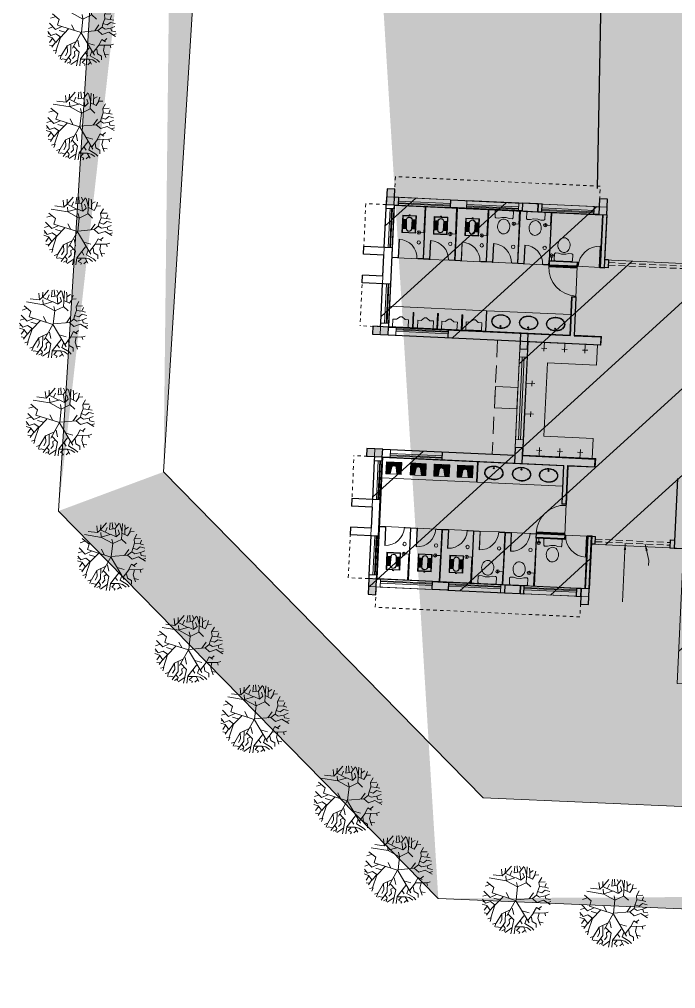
# Model space of a CAD drawing. Extents: x 4380 to 4772, y -521 to -208.
# Drawn here: x 4527.46 to 4546.68, y -376.14 to -347.74 of the extents above; entities that cross this region are included whole.
import ezdxf

# ---------------------------------------------------------------- set-up
doc = ezdxf.new("R2010")
doc.units = 0
doc.header["$LTSCALE"] = 40
doc.header["$MEASUREMENT"] = 0
doc.linetypes.add('DASHED', pattern=[0.75, 0.5, -0.25])
doc.linetypes.add('DASHED2', pattern=[0.375, 0.25, -0.125])
doc.layers.get('0').update_dxf_attribs({"linetype": 'CONTINUOUS'})
for name, color, linetype, lineweight in [('- WALL', 7, 'CONTINUOUS', 30), ('Col-Hatch', 9, 'CONTINUOUS', 13), ('coloum hatch', 254, 'CONTINUOUS', 9), ('Column', 252, 'CONTINUOUS', 30), ('CUBICAL TOILET', 160, 'CONTINUOUS', 15), ('Door', 54, 'CONTINUOUS', 13), ('elevation', 1, 'CONTINUOUS', 13), ('Fixture', 44, 'CONTINUOUS', 9), ('Furniture', 17, 'CONTINUOUS', 9), ('Hatch', 10, 'CONTINUOUS', 13), ('Paved Area', 53, 'CONTINUOUS', 9), ('Plaster', 251, 'CONTINUOUS', 5), ('PROJ.', 30, 'DASHED2', 13), ('Projection', 252, 'DASHED2', 18), ('ROAD', 7, 'CONTINUOUS', 5), ('TR', 92, 'CONTINUOUS', 5), ('Ventilator', 6, 'DASHED', 18), ('wall l', 7, 'CONTINUOUS', 20), ('Window-Wall', 7, 'CONTINUOUS', 18)]:
    doc.layers.add(name, color=color, linetype=linetype, lineweight=lineweight)
doc.layers.add('dimen', color=7, linetype='CONTINUOUS')
doc.styles.add('dim-stylus bt', font='arial.ttf')
doc.dimstyles.new('Tabrej', dxfattribs={"dimtxt": 0.32, "dimasz": 0.2, "dimexe": 1.38778e-17, "dimexo": 0.15, "dimgap": 0.09, "dimtad": 0, "dimdec": 3, "dimzin": 0, "dimdsep": 46, "dimtxsty": 'dim-stylus bt', "dimblk": 'ARCHTICK', "dimcen": 0, "dimdle": 0.05, "dimclrd": 256, "dimclre": 256, "dimclrt": 7, "dimadec": 0, "dimazin": 0, "dimtfac": 1, "dimtdec": 3, "dimtofl": 0, "dimtmove": 0, "dimatfit": 1, "dimfxl": 0, "dimtolj": 1, "dimtzin": 0, "dimlwd": -1, "dimlwe": -1, "dimarcsym": 0})

# ---------------------------------------------------------------- blocks, each defined once
blk = doc.blocks.new('SHRUB4')
at = {"layer": 'TR'}
for p, q in [((-0.0414, 0.0723), (-0.0435, 0.0921)), ((-0.0325, 0.0806), (-0.0146, 0.1012)), ((-0.0325, 0.0806), (-0.0318, 0.0954)), ((-0.0181, 0.0756), (-0.0132, 0.0872)), ((-0.0063, 0.0815), (-0.0042, 0.1012)), ((0.0033, 0.0839), (0.0019, 0.1021)), ((0.0143, 0.0913), (0.0095, 0.1012)), ((0.0102, 0.0839), (0.0219, 0.0996)), ((0.0295, 0.0764), (0.0239, 0.0979)), ((0.0287, 0.0524), (0.0316, 0.0988)), ((0.0398, 0.0822), (0.0384, 0.0954)), ((0.0391, 0.0815), (0.0495, 0.088)), ((0.0536, 0.0756), (0.057, 0.0864)), ((-0.0298, 0.0582), (-0.0793, 0.0665)), ((-0.0414, 0.0723), (-0.0683, 0.0756)), ((-0.0325, 0.0806), (-0.0414, 0.0723)), ((-0.0042, 0.0665), (-0.0325, 0.0806)), ((-0.0304, 0.0599), (-0.0312, 0.0723)), ((-0.0304, 0.0591), (-0.0042, 0.0665)), ((0.0033, 0.0401), (-0.0298, 0.0582)), ((0.0095, 0.0839), (-0.0063, 0.0815)), ((-0.0029, 0.0674), (0.0129, 0.0599)), ((0.0129, 0.0599), (0.0102, 0.0839)), ((0.0143, 0.0607), (0.0233, 0.069)), ((0.0233, 0.069), (0.0191, 0.0806)), ((0.0302, 0.0707), (0.0467, 0.0624)), ((0.0391, 0.0674), (0.0391, 0.0815)), ((0.0467, 0.0624), (0.0543, 0.0748)), ((0.0543, 0.0748), (0.0659, 0.0756)), ((0.0659, 0.0533), (0.0742, 0.0674)), ((-0.078, 0.0467), (-0.0917, 0.0425)), ((-0.0662, 0.0384), (-0.0862, 0.0549)), ((-0.0711, 0.0227), (-0.0662, 0.0384)), ((-0.0009, 0.0019), (0.0033, 0.0401)), ((0.0033, 0.0409), (0.0006, 0.0533)), ((0.0033, 0.0401), (0.0287, 0.0524)), ((0.0287, 0.0533), (0.0426, 0.0401)), ((0.0618, 0.026), (0.0674, 0.0409)), ((0.0674, 0.0417), (0.0659, 0.0533)), ((0.0666, 0.0541), (0.0846, 0.0549)), ((0.0674, 0.0409), (0.0832, 0.0392)), ((0.0742, 0.0227), (0.0838, 0.0302)), ((0.0832, 0.0392), (0.0873, 0.05)), ((0.0832, 0.0392), (0.0936, 0.0367)), ((0.0838, 0.0302), (0.0976, 0.0268)), ((-0.0903, -0.0079), (-0.0993, 0.0037)), ((-0.0849, 0.0169), (-0.098, 0.0128)), ((-0.0772, 0.0095), (-0.0951, 0.0277)), ((-0.0587, 0.0178), (-0.0772, 0.0095)), ((-0.0022, 0.0004), (-0.0711, 0.0226)), ((-0.0491, 0.002), (-0.0662, 0.007)), ((-0.0387, 0.0111), (-0.0628, -0.0137)), ((-0.0215, 0.007), (-0.0298, 0.0235)), ((-0.0022, 0.0004), (-0.0277, -0.0451)), ((-0.0009, 0.0019), (0.0467, 0.0062)), ((0.0377, 0.0053), (0.0501, 0.0227)), ((0.0467, 0.0062), (0.0591, 0.0161)), ((0.0467, 0.0062), (0.0597, -0.0054)), ((0.0591, 0.0161), (0.0618, 0.026)), ((0.0591, 0.0161), (0.068, 0.0103)), ((0.0597, -0.0054), (0.079, 0.0012)), ((0.0618, 0.0268), (0.0742, 0.0227)), ((0.068, 0.0103), (0.0846, 0.0136)), ((0.079, 0.0012), (0.099, -0.0112)), ((0.0846, 0.0136), (0.0969, 0.0186)), ((0.0846, 0.0136), (0.0866, 0.0053)), ((0.0866, 0.0053), (0.0997, 0.0029)), ((-0.0869, -0.0145), (-0.1, -0.0104)), ((-0.0951, -0.0021), (-0.0986, -0.0037)), ((-0.0849, -0.0153), (-0.0945, -0.0285)), ((-0.0759, -0.0029), (-0.0903, -0.0079)), ((-0.0772, -0.0277), (-0.0876, -0.0426)), ((-0.0766, -0.0285), (-0.0869, -0.0145)), ((-0.0635, -0.0128), (-0.0766, -0.0285)), ((-0.0628, -0.012), (-0.0759, -0.0029)), ((-0.0628, -0.0137), (-0.0752, -0.0509)), ((-0.0167, -0.0261), (-0.0429, -0.0384)), ((-0.0119, -0.022), (-0.0077, -0.0409)), ((-0.0015, -0.0005), (0.0369, -0.0654)), ((0.0495, -0.0368), (0.0584, -0.0203)), ((0.0584, -0.0203), (0.0694, -0.0269)), ((0.0659, -0.0236), (0.0735, -0.0169)), ((0.0915, -0.0062), (0.1004, -0.0029)), ((-0.0849, -0.0377), (-0.0945, -0.036)), ((-0.0752, -0.0509), (-0.0841, -0.0534)), ((-0.0738, -0.0509), (-0.0772, -0.0608)), ((-0.0429, -0.0384), (-0.0593, -0.0657)), ((-0.0422, -0.0566), (-0.0483, -0.0674)), ((-0.0429, -0.0384), (-0.0422, -0.0566)), ((-0.0318, -0.0335), (-0.0325, -0.0633)), ((-0.0242, -0.0393), (-0.0077, -0.0566)), ((-0.0146, -0.0509), (-0.0215, -0.055)), ((-0.0215, -0.055), (-0.0202, -0.0674)), ((-0.0077, -0.0566), (-0.016, -0.0971)), ((0.0219, -0.0442), (-0.0036, -0.0765)), ((0.0164, -0.0302), (0.037, -0.036)), ((0.0295, -0.0541), (0.0247, -0.0674)), ((0.0336, -0.0583), (0.0501, -0.0368)), ((0.0439, -0.0483), (0.046, -0.0615)), ((0.0501, -0.0368), (0.0832, -0.036)), ((0.0666, -0.0368), (0.0632, -0.0517)), ((0.0632, -0.0517), (0.0701, -0.0723)), ((0.0832, -0.0368), (0.0928, -0.0335)), ((0.0832, -0.036), (0.0853, -0.0442)), ((-0.0593, -0.0657), (-0.0697, -0.0691)), ((-0.0601, -0.0666), (-0.0635, -0.0773)), ((-0.0559, -0.0765), (-0.0601, -0.0781)), ((-0.0435, -0.0798), (-0.0559, -0.0765)), ((-0.0325, -0.0633), (-0.0497, -0.0872)), ((-0.0352, -0.0848), (-0.0429, -0.0889)), ((-0.0387, -0.0723), (-0.0325, -0.0806)), ((-0.0325, -0.0806), (-0.0352, -0.0906)), ((-0.0119, -0.079), (-0.0325, -0.093)), ((-0.0202, -0.0674), (-0.0277, -0.0756)), ((-0.0036, -0.0765), (-0.0063, -0.0971)), ((-0.0029, -0.0773), (0.0205, -0.0773)), ((0.0088, -0.079), (0.0006, -0.0872)), ((0.0116, -0.0599), (0.0171, -0.0682)), ((0.0205, -0.0773), (0.0287, -0.0922)), ((0.0212, -0.0773), (0.0322, -0.0798)), ((0.0247, -0.0674), (0.0453, -0.0798)), ((0.0322, -0.0798), (0.0426, -0.0872)), ((0.0453, -0.0798), (0.0515, -0.0864)), ((0.046, -0.0615), (0.0577, -0.0682)), ((0.0577, -0.0682), (0.0577, -0.079)), ((0.0653, -0.0624), (0.0784, -0.0649)), ((0.0006, -0.0872), (0.0102, -0.0922)), ((0.0102, -0.0922), (0.0075, -0.0963)), ((0.0247, -0.0872), (0.0171, -0.0938))]:
    blk.add_line(p, q, dxfattribs=at)
blk = doc.blocks.new('ENGLISH SHEET')
at = {"layer": 'Fixture'}
for p, q in [((4663.798, 251.204), (4663.773, 251.179)), ((4663.773, 251.179), (4663.773, 250.696)), ((4663.976, 251.204), (4663.798, 251.204)), ((4664.002, 251.179), (4663.976, 251.204)), ((4663.976, 251.001), (4664.002, 251.09)), ((4663.976, 250.874), (4663.976, 251.001)), ((4663.976, 251.001), (4663.976, 250.874)), ((4664.002, 251.09), (4664.002, 251.179)), ((4664.002, 250.785), (4663.976, 250.874)), ((4664.002, 250.696), (4664.002, 250.785)), ((4663.773, 250.696), (4663.798, 250.67)), ((4663.798, 250.67), (4663.976, 250.67)), ((4663.976, 250.67), (4664.002, 250.696))]:
    blk.add_line(p, q, dxfattribs=at)
blk.add_lwpolyline([(4664.459, 250.937, 0.117036), (4664.443, 251.003, 0.104338), (4664.396, 251.063, 0.09029), (4664.321, 251.105, 0.09898), (4664.243, 251.115, 0.08237), (4664.159, 251.101, 0.09029), (4664.09, 251.063, 0.104338), (4664.043, 251.003, 0.117036), (4664.027, 250.937, 0.117036), (4664.043, 250.871, 0.104338), (4664.09, 250.811, 0.09029), (4664.159, 250.773, 0.08237), (4664.243, 250.759, 0.08237), (4664.327, 250.773, 0.09029), (4664.396, 250.811, 0.104338), (4664.443, 250.871, 0.117036)], format="xyb", close=True, dxfattribs=at)
blk = doc.blocks.new('Urinal 1')
for p, q in [((0, 9), (9, 9)), ((0, 9), (0, -9)), ((9, 9), (9, 5)), ((12, 1), (9, 5)), ((12, -1.5), (12, 1)), ((0, -9), (9, -9)), ((9, -5), (12, -1.5)), ((9, -9), (9, -5))]:
    blk.add_line(p, q)
blk = doc.blocks.new('RSA BASIN 2')
for points in [[(10.7, -8.1, 0.12976), (10, -5.2, 0.106426), (7.6, -2.5, 0.084431), (4.3, -0.7, 0.073534), (0, 0, 0.073534), (-4.3, -0.5, 0.084431), (-7.7, -2.2, 0.106426), (-10.2, -4.8, 0.12976), (-11, -7.7, 0.12976), (-10.3, -10.6, 0.106426), (-7.9, -13.3, 0.084431), (-4.6, -15.1, 0.073534), (-0.3, -15.8, 0.073534), (4, -15.3, 0.084431), (7.4, -13.6, 0.106426), (9.9, -11, 0.12976)], [(10.1, -7.9, 0.119977), (9.4, -5.5, 0.106426), (7.3, -2.9, 0.084431), (4.1, -1.3, 0.073534), (0, -0.6, 0.073534), (-4.1, -1.1, 0.084431), (-7.4, -2.6, 0.106426), (-9.7, -5.1, 0.12976), (-10.4, -7.7, 0.009633), (-10.4, -7.9, 0.119977), (-9.8, -10.3, 0.106426), (-7.6, -12.9, 0.084431), (-4.4, -14.5, 0.073534), (-0.3, -15.2, 0.073534), (3.8, -14.7, 0.084431), (7.1, -13.2, 0.106426), (9.3, -10.7, 0.12976), (10.1, -8.1, 0.009633)]]:
    blk.add_lwpolyline(points, format="xyb", close=True)
for radius in [0.7, 0.479]:
    blk.add_circle((-0.5, -2.5), radius)
blk = doc.blocks.new('RSA CL6')
for p, q in [((5.5, 3.5), (5.5, 7.3)), ((5.9, 3.5), (5.9, 7.3)), ((6.3, 3.5), (6.3, 7.3)), ((6.7, 3.4), (6.7, 7.3)), ((7.1, 3.4), (7.1, 7.3)), ((7.5, 3.4), (7.5, 7.3)), ((7.9, 3.4), (7.9, 7.3)), ((8.3, 3.4), (8.3, 7.3)), ((8.7, 3.4), (8.7, 7.3)), ((9.1, 3.4), (9.1, 7.3)), ((9.4, 3.4), (9.4, 7.3)), ((9.8, 3.4), (9.8, 7.3)), ((10.2, 3.4), (10.2, 7.3)), ((10.6, 3.4), (10.6, 7.3)), ((11, 3.3), (11, 7.3)), ((11.4, 3.3), (11.4, 7.3)), ((11.8, 3.3), (11.8, 7.3)), ((12.2, 3.3), (12.2, 7.3)), ((12.6, 3.3), (12.6, 7.3)), ((13, 3.3), (13, 7.3)), ((13.4, 3.3), (13.4, 7.3)), ((13.8, 3.3), (13.8, 7.3)), ((14.2, 3.3), (14.2, 7.3)), ((14.6, 3.3), (14.6, 7.3)), ((15, 3.2), (15, 7.3)), ((15.4, 3.2), (15.4, 7.3)), ((15.7, 3.2), (15.7, 7.3)), ((16.1, 3.2), (16.1, 7.3)), ((16.1, 7.3), (16.1, 3.2)), ((5.5, -7.3), (5.5, -3.5)), ((5.9, -7.3), (5.9, -3.5)), ((6.3, -7.3), (6.3, -3.4)), ((6.7, -7.3), (6.7, -3.4)), ((7.1, -7.3), (7.1, -3.4)), ((7.5, -7.3), (7.5, -3.4)), ((7.9, -7.3), (7.9, -3.4)), ((8.3, -7.3), (8.3, -3.4)), ((8.7, -7.3), (8.7, -3.4)), ((9.1, -7.3), (9.1, -3.4)), ((9.4, -7.3), (9.4, -3.4)), ((9.8, -7.3), (9.8, -3.3)), ((10.2, -7.3), (10.2, -3.3)), ((10.6, -7.3), (10.6, -3.3)), ((11, -7.3), (11, -3.3)), ((11.4, -7.3), (11.4, -3.3)), ((11.8, -7.3), (11.8, -3.3)), ((12.2, -7.3), (12.2, -3.3)), ((12.6, -7.3), (12.6, -3.3)), ((13, -7.3), (13, -3.3)), ((13.4, -7.3), (13.4, -3.2)), ((13.8, -7.3), (13.8, -3.2)), ((14.2, -7.3), (14.2, -3.2)), ((14.6, -7.3), (14.6, -3.2)), ((15, -7.3), (15, -3.2)), ((15.4, -7.3), (15.4, -3.2)), ((15.7, -7.3), (15.7, -3.2)), ((16.1, -3.2), (16.1, -7.3)), ((16.1, -7.3), (16.1, -3.2))]:
    blk.add_line(p, q)
blk.add_lwpolyline([(0.8, -0.6), (0, -0.6), (0, 0.6), (0.8, 0.6)])
for points in [[(0.8, 7.9), (20.9, 7.9), (20.9, -7.9), (0.8, -7.9)], [(1.4, 7.3), (20.3, 7.3), (20.3, -7.3), (1.4, -7.3)]]:
    blk.add_lwpolyline(points, close=True)
for points in [[(5.5, 3.5), (16.1, 3.2, -0.899983), (16.1, -3.2), (5.5, -3.5, -0.799392)], [(5.5, 3.3), (16.1, 3, -0.897689), (16.1, -3), (5.6, -3.3, -0.793494), (5.5, 3.3)]]:
    blk.add_lwpolyline(points, format="xyb", close=True)
blk = doc.blocks.new('*X5')
at = {"color": 0}
for p, q in [((705, 323), (943, 561)), ((705, 365), (900, 561)), ((705, 408), (858, 561)), ((705, 450), (815, 561)), ((705, 493), (773, 561)), ((705, 535), (730, 561)), ((848, 383), (705, 526)), ((842, 346), (705, 483)), ((835, 310), (705, 441)), ((705, 280), (858, 434)), ((829, 274), (705, 398)), ((705, 238), (847, 381)), ((823, 237), (705, 356)), ((798, 221), (705, 314)), ((854, 419), (712, 561)), ((730, 221), (839, 330)), ((866, 449), (755, 561)), ((888, 469), (797, 561)), ((921, 479), (839, 561)), ((1145, 298), (882, 561)), ((899, 474), (985, 561)), ((1145, 340), (924, 561)), ((944, 477), (1027, 561)), ((1145, 383), (967, 561)), ((971, 462), (1070, 561)), ((990, 438), (1112, 561)), ((998, 404), (1145, 551)), ((1145, 255), (999, 401)), ((1004, 368), (1145, 508)), ((1137, 221), (1007, 350)), ((1145, 425), (1009, 561)), ((1011, 332), (1145, 466)), ((1095, 221), (1016, 299)), ((1017, 295), (1145, 423)), ((1023, 259), (1145, 381)), ((1029, 223), (1145, 339)), ((1145, 467), (1051, 561)), ((1069, 221), (1145, 296)), ((1145, 510), (1094, 561)), ((1145, 552), (1136, 561)), ((755, 221), (705, 271)), ((713, 221), (705, 229)), ((772, 221), (830, 279)), ((815, 221), (822, 228)), ((1052, 221), (1024, 248)), ((1112, 221), (1145, 254))]:
    blk.add_line(p, q, dxfattribs=at)
blk = doc.blocks.new('RSA CL7')
blk.add_lwpolyline([(8.9, 0), (-8.9, 0), (-8.9, -13.8), (-3.9, -13.8), (3.9, -13.8), (8.9, -13.8)], close=True)
blk.add_lwpolyline([(-4.1, -13.6), (-2.8, -5.7, -0.835943), (2.8, -5.8), (4.1, -13.6), (8.7, -13.6), (8.7, -0.2), (-8.7, -0.2), (-8.7, -13.6)], format="xyb", close=True)
blk.add_lwpolyline([(-3.9, -13.8), (-2.6, -5.8, -0.835548), (2.6, -5.8), (3.9, -13.8)], format="xyb")
for centre, start, end in [((-1.4, -4.1), 207.2135, 40.9564), ((0, -3.6), 185.8999, 355.8249), ((1.5, -4.1), 140.9962, 329.3468)]:
    blk.add_arc(centre, 0.493, start, end)
at = {"xscale": 0.03937142857142856, "yscale": 0.03937142857142856, "zscale": 0.03937142857142856}
blk.add_blockref('*X5', (-36.4, -22.3), dxfattribs=at)
blk = doc.blocks.new('CC')
at = {"layer": 'Col-Hatch', "ltscale": 0.05}
blk.add_hatch(color=256, dxfattribs=at).paths.add_polyline_path([(4078.606, 341.328), (4078.606, 341.098), (4079.066, 341.098), (4079.066, 341.328)])
at = {"layer": 'Column'}
blk.add_lwpolyline([(4078.606, 341.328), (4079.066, 341.328), (4079.066, 341.098), (4078.606, 341.098)], close=True, dxfattribs=at)
blk = doc.blocks.new('RH 1200')
for p, q in [((21, 0), (21, 43.3)), ((21.7, 0), (21.7, 43.3)), ((21.7, 0), (21, 0))]:
    blk.add_line(p, q)
at = {"extrusion": (0, 0, -1)}
blk.add_ellipse((21.7, 0), major_axis=(-30.6, 30.6), ratio=1, start_param=5.497787, end_param=7.068583, dxfattribs=at)
blk = doc.blocks.new('HJK')
at = {"layer": 'Door', "ltscale": 20}
blk.add_line((3658.233, -481.12), (3658.908, -481.12), dxfattribs=at)
at = {"layer": 'Door', "ltscale": 20, "xscale": 0.01428749999934098, "yscale": 0.01428749999934098, "zscale": 0.01428749999934098, "rotation": 359.999999999943}
blk.add_blockref('RH 1200', (3658.571, -481.12), dxfattribs=at)
blk = doc.blocks.new('_ArchTick')
at = {"color": 0, "const_width": 0.15}
blk.add_lwpolyline([(-0.5, -0.5), (0.5, 0.5)], dxfattribs=at)

msp = doc.modelspace()

# ---------------------------------------------------------------- hatches: boundary and pattern name
at = {"layer": 'Hatch', "ltscale": 0.05}
h = msp.add_hatch(dxfattribs=at)
h.set_pattern_fill('ANSI31', color=256, scale=15, angle=-2.68261)
h.paths.add_polyline_path([(4605.0562, -363.7007), (4605.5261, -353.6717), (4547.4797, -350.9519), (4547.2942, -354.9128), (4544.5971, -354.7865), (4544.6694, -353.2429), (4538.2165, -352.9406), (4538.0274, -356.9761), (4542.1229, -357.168), (4541.9662, -360.5144), (4537.8706, -360.3225), (4537.6816, -364.358), (4544.1345, -364.6604), (4544.2068, -363.1171), (4546.9038, -363.2435), (4546.7183, -367.2041), (4567.5005, -368.1779), (4567.7387, -363.0934), (4575.7299, -363.4679), (4575.4917, -368.5523), (4600.6541, -369.7313), (4600.9457, -363.5081)])
at = {"layer": 'Paved Area'}
h = msp.add_hatch(dxfattribs=at)
h.set_pattern_fill('HONEY', color=256, scale=4, angle=-88.64135, style=0)
h.set_pattern_definition([(271.358645, (-1007.24465, -2072.89975), (0.450673922, -0.739522153), [0.5, -1]), (31.358645, (-1007.24465, -2072.89975), (0.41510801, 0.76005614), [0.5, -1]), (331.358645, (-1007.24465, -2072.89975), (0.865781932, 0.02053399), [-1, 0.5])])
edge = h.paths.add_edge_path()
edge.add_line((4601.24, -376.1384), (4539.7291, -373.4985))
edge.add_line((4601.2326, -373.1353), (4541.0422, -370.552))
edge.add_line((4601.2326, -373.1353), (4601.24, -376.1384))
edge.add_line((4531.6844, -361.0021), (4541.0422, -370.552))
edge.add_line((4528.607, -362.1479), (4539.7291, -373.4985))
edge.add_line((4535.346, -302.3906), (4531.6844, -361.0021))
edge.add_line((4532.3519, -302.2036), (4528.607, -362.1479))
edge.add_line((4535.346, -302.3906), (4532.356, -302.1378))

# ---------------------------------------------------------------- linework, layer by layer
at = {"layer": '- WALL'}
for p, q in [((4538.2004, -353.2852), (4538.2058, -353.1703)), ((4538.4355, -353.1811), (4538.4301, -353.296)), ((4538.5611, -352.9567), (4538.5504, -353.1865)), ((4540.0875, -353.0282), (4540.0767, -353.258)), ((4538.147, -354.4239), (4538.2004, -353.2842)), ((4538.4302, -353.295), (4538.2004, -353.2842)), ((4538.4302, -353.295), (4538.3768, -354.4347)), ((4544.4397, -353.2322), (4544.4289, -353.4619)), ((4544.5438, -353.4673), (4544.4715, -355.0106)), ((4544.6587, -353.4727), (4544.5864, -355.016)), ((4537.5369, -354.6256), (4537.5477, -354.3959)), ((4538.1363, -354.6537), (4537.5369, -354.6256)), ((4538.3768, -354.4347), (4537.5477, -354.3959)), ((4538.3768, -354.4347), (4538.3267, -355.5035)), ((4538.1077, -355.263), (4538.1363, -354.6537)), ((4542.9755, -354.8254), (4542.9701, -354.9402)), ((4543.8026, -354.8641), (4542.9755, -354.8254)), ((4543.7972, -354.979), (4543.8026, -354.8641)), ((4544.712, -354.7916), (4544.5971, -354.7862)), ((4544.712, -354.7916), (4544.7012, -355.0214)), ((4543.7972, -354.979), (4542.9701, -354.9402)), ((4544.4715, -355.0106), (4544.5864, -355.016)), ((4544.7012, -355.0214), (4544.5864, -355.016)), ((4537.4976, -355.4647), (4537.5084, -355.2349)), ((4538.3267, -355.5035), (4537.4976, -355.4647)), ((4538.1077, -355.263), (4537.5084, -355.2349)), ((4538.0435, -356.6325), (4538.0969, -355.4928)), ((4538.3267, -355.5035), (4538.2733, -356.6433)), ((4543.6398, -355.8822), (4543.5871, -357.0064)), ((4543.7547, -355.8876), (4543.6398, -355.8822)), ((4543.7547, -355.8876), (4543.702, -357.0118)), ((4538.0382, -356.7464), (4538.0435, -356.6325)), ((4538.0435, -356.6325), (4538.2733, -356.6433)), ((4538.2733, -356.6433), (4538.268, -356.7572)), ((4538.268, -356.7572), (4543.5871, -357.0064)), ((4540.0133, -357.0692), (4540.024, -356.8394)), ((4538.2572, -356.9869), (4544.4804, -357.2785)), ((4543.702, -357.0118), (4544.4911, -357.0487)), ((4544.4911, -357.0487), (4544.4804, -357.2785)), ((4537.8599, -360.5522), (4537.8545, -360.6661)), ((4538.0843, -360.6769), (4538.0896, -360.563)), ((4538.0896, -360.563), (4543.4088, -360.8122)), ((4538.1004, -360.3332), (4541.9662, -360.5144)), ((4539.8457, -360.6453), (4539.8565, -360.4155)), ((4542.1959, -360.5251), (4544.3236, -360.6248)), ((4537.8545, -360.6661), (4537.8011, -361.8058)), ((4537.8545, -360.6661), (4538.0843, -360.6769)), ((4538.0309, -361.8166), (4538.0843, -360.6769)), ((4540.8576, -361.3053), (4540.8857, -360.706)), ((4543.3561, -361.9364), (4543.4088, -360.8122)), ((4543.471, -361.9418), (4543.5237, -360.8176)), ((4543.5237, -360.8176), (4544.3128, -360.8546)), ((4544.3236, -360.6248), (4544.3128, -360.8546)), ((4544.3128, -360.8546), (4544.3236, -360.6248)), ((4546.7294, -361.198), (4546.6341, -363.2308)), ((4537.2018, -361.7778), (4537.191, -362.0075)), ((4537.7904, -362.0356), (4537.191, -362.0075)), ((4538.0309, -361.8166), (4537.2018, -361.7778)), ((4537.9808, -362.8854), (4538.0309, -361.8166)), ((4543.471, -361.9418), (4543.3561, -361.9364)), ((4537.7904, -362.0356), (4537.7618, -362.6449)), ((4537.1625, -362.6168), (4537.1517, -362.8466)), ((4537.9808, -362.8854), (4537.1517, -362.8466)), ((4537.7618, -362.6449), (4537.1625, -362.6168)), ((4542.5959, -362.927), (4542.6013, -362.8121)), ((4543.4284, -362.8509), (4542.6013, -362.8121)), ((4543.4284, -362.8509), (4543.423, -362.9657)), ((4537.7511, -362.8747), (4537.6977, -364.0144)), ((4537.9274, -364.0252), (4537.9808, -362.8854)), ((4543.423, -362.9657), (4542.5959, -362.927)), ((4544.1027, -362.8825), (4544.0304, -364.4253)), ((4544.1027, -362.8825), (4544.2175, -362.8878)), ((4544.1452, -364.4306), (4544.2175, -362.8878)), ((4544.3217, -363.1225), (4544.2068, -363.1171)), ((4544.2175, -362.8878), (4544.3324, -362.8932)), ((4544.3217, -363.1225), (4544.3324, -362.8932)), ((4546.5193, -363.2254), (4546.53, -362.9957)), ((4546.53, -362.9957), (4546.6449, -363.0011)), ((4546.5193, -363.2254), (4546.6341, -363.2308)), ((4546.6341, -363.2308), (4546.8639, -363.2416)), ((4537.6977, -364.0134), (4537.6923, -364.1283)), ((4537.9274, -364.0252), (4537.6977, -364.0144)), ((4537.9221, -364.1391), (4537.9275, -364.0242)), ((4539.5525, -364.4457), (4539.5633, -364.216)), ((4541.673, -364.3148), (4540.0318, -364.2379)), ((4540.021, -364.4677), (4541.6622, -364.5446)), ((4542.0176, -364.331), (4541.5681, -364.3099)), ((4542.0176, -364.331), (4541.5681, -364.3099)), ((4542.2366, -364.5715), (4542.2473, -364.3417)), ((4543.9047, -364.6496), (4543.9155, -364.4199))]:
    msp.add_line(p, q, dxfattribs=at)
msp.add_lwpolyline([(4540.0875, -353.0282), (4542.1972, -353.1271), (4542.1864, -353.3568), (4540.0767, -353.258)], dxfattribs=at)
for points in [[(4542.7608, -353.3837), (4542.7715, -353.154), (4542.6567, -353.1486), (4542.6459, -353.3784)], [(4544.2871, -353.4553), (4544.2979, -353.2255), (4544.4397, -353.2322), (4544.4289, -353.4619)], [(4539.5525, -364.4457), (4539.5633, -364.216), (4540.0318, -364.2379), (4540.021, -364.4677)], [(4542.2366, -364.5715), (4542.2473, -364.3417), (4542.1325, -364.3363), (4542.1217, -364.5661)], [(4543.7737, -364.4132), (4543.7629, -364.643), (4543.9047, -364.6496), (4543.9155, -364.4199)]]:
    msp.add_lwpolyline(points, close=True, dxfattribs=at)
at = {"layer": 'CUBICAL TOILET', "ltscale": 0.05}
for p, q in [((4539.3559, -353.2362), (4539.2848, -354.7546)), ((4539.3684, -353.2368), (4539.2973, -354.7551)), ((4540.2774, -353.2794), (4540.2063, -354.7977)), ((4540.2899, -353.28), (4540.2188, -354.7983)), ((4541.1989, -353.3226), (4541.1278, -354.8409)), ((4541.2114, -353.3232), (4541.1403, -354.8415)), ((4542.1204, -353.3657), (4542.0493, -354.8841)), ((4542.1329, -353.3663), (4542.0617, -354.8847)), ((4543.0419, -353.4089), (4542.9761, -354.8134)), ((4543.0544, -353.4095), (4542.9886, -354.814)), ((4538.3752, -354.7244), (4538.53, -354.7317)), ((4538.3758, -354.712), (4538.5306, -354.7192)), ((4538.5306, -354.7192), (4538.53, -354.7317)), ((4539.13, -354.7473), (4539.1294, -354.7598)), ((4539.1294, -354.7598), (4539.4515, -354.7749)), ((4539.13, -354.7473), (4539.2848, -354.7546)), ((4539.2973, -354.7551), (4539.4521, -354.7624)), ((4539.4521, -354.7624), (4539.4515, -354.7749)), ((4540.0515, -354.7905), (4540.0509, -354.803)), ((4540.0509, -354.803), (4540.373, -354.8181)), ((4540.0515, -354.7905), (4540.2063, -354.7977)), ((4540.2188, -354.7983), (4540.3736, -354.8056)), ((4540.3736, -354.8056), (4540.373, -354.8181)), ((4540.9729, -354.8337), (4540.9724, -354.8461)), ((4540.9724, -354.8461), (4541.2945, -354.8612)), ((4540.9729, -354.8337), (4541.1278, -354.8409)), ((4541.1403, -354.8415), (4541.2951, -354.8487)), ((4541.2951, -354.8487), (4541.2945, -354.8612)), ((4541.8944, -354.8768), (4541.8938, -354.8893)), ((4541.8938, -354.8893), (4542.21, -354.9041)), ((4541.8944, -354.8768), (4542.0493, -354.8841)), ((4542.0617, -354.8847), (4542.2106, -354.8916)), ((4542.2106, -354.8916), (4542.21, -354.9041)), ((4542.8099, -354.9197), (4542.8093, -354.9322)), ((4542.8093, -354.9322), (4542.9582, -354.9392)), ((4542.8099, -354.9197), (4542.9588, -354.9267)), ((4541.1405, -356.2791), (4541.1124, -356.8784)), ((4541.153, -356.2797), (4541.1249, -356.879)), ((4541.1405, -356.2791), (4541.153, -356.2797)), ((4540.8576, -361.3053), (4540.8857, -360.706)), ((4540.8701, -361.3059), (4540.8981, -360.7066)), ((4540.8576, -361.3053), (4540.8701, -361.3059)), ((4538.0058, -362.6093), (4538.1606, -362.6166)), ((4538.0063, -362.5968), (4538.1612, -362.6041)), ((4538.1606, -362.6166), (4538.1612, -362.6041)), ((4538.7599, -362.6446), (4538.7605, -362.6321)), ((4538.7599, -362.6446), (4538.9148, -362.6519)), ((4538.7605, -362.6321), (4539.0827, -362.6472)), ((4538.8436, -364.1702), (4538.9148, -362.6519)), ((4538.8561, -364.1708), (4538.9273, -362.6525)), ((4538.9273, -362.6525), (4539.0821, -362.6597)), ((4539.0821, -362.6597), (4539.0827, -362.6472)), ((4539.6814, -362.6878), (4539.682, -362.6753)), ((4539.6814, -362.6878), (4539.8363, -362.6951)), ((4539.682, -362.6753), (4540.0042, -362.6904)), ((4539.7651, -364.2134), (4539.8363, -362.6951)), ((4539.7776, -364.214), (4539.8487, -362.6957)), ((4539.8487, -362.6957), (4540.0036, -362.7029)), ((4540.0036, -362.7029), (4540.0042, -362.6904)), ((4540.6029, -362.731), (4540.6035, -362.7185)), ((4540.6029, -362.731), (4540.7577, -362.7382)), ((4540.6035, -362.7185), (4540.9256, -362.7336)), ((4540.6866, -364.2566), (4540.7577, -362.7382)), ((4540.6991, -364.2572), (4540.7702, -362.7388)), ((4540.7702, -362.7388), (4540.9251, -362.7461)), ((4540.9251, -362.7461), (4540.9256, -362.7336)), ((4541.5244, -362.7742), (4541.525, -362.7617)), ((4541.5244, -362.7742), (4541.6792, -362.7814)), ((4541.525, -362.7617), (4541.8411, -362.7765)), ((4541.6081, -364.2998), (4541.6792, -362.7814)), ((4541.6206, -364.3003), (4541.6917, -362.782)), ((4541.6917, -362.782), (4541.8406, -362.789)), ((4541.8406, -362.789), (4541.8411, -362.7765)), ((4542.4399, -362.8171), (4542.4405, -362.8046)), ((4542.4399, -362.8171), (4542.5887, -362.824)), ((4542.4405, -362.8046), (4542.5893, -362.8115)), ((4542.5296, -364.3429), (4542.5954, -362.939)), ((4542.5421, -364.3435), (4542.6078, -362.9396))]:
    msp.add_line(p, q, dxfattribs=at)
at = {"layer": 'dimen'}
msp.add_line((4544.3879, -352.6994), (4544.6251, -340.765), dxfattribs=at)
at = {"layer": 'Fixture'}
for p, q in [((4541.1405, -356.2791), (4538.2966, -356.1458)), ((4543.6058, -356.3946), (4541.153, -356.2797)), ((4542.9043, -357.3835), (4542.7483, -357.3761)), ((4542.8347, -357.2014), (4542.8224, -357.4629)), ((4543.5036, -357.4115), (4543.3477, -357.4042)), ((4543.434, -357.2295), (4543.4218, -357.4909)), ((4544.103, -357.4396), (4543.947, -357.4323)), ((4544.0333, -357.2575), (4544.0211, -357.519)), ((4544.361, -357.8736), (4544.3891, -357.2742)), ((4542.8233, -359.9539), (4542.924, -357.8062)), ((4542.924, -357.8062), (4544.361, -357.8736)), ((4542.2954, -358.4025), (4542.5568, -358.4147)), ((4542.4701, -358.4888), (4542.4774, -358.3328)), ((4542.2532, -359.3015), (4542.5147, -359.3137)), ((4542.4353, -359.2318), (4542.428, -359.3878)), ((4542.8233, -359.9539), (4544.2604, -360.0212)), ((4544.2323, -360.6205), (4544.2604, -360.0212)), ((4542.6779, -360.5477), (4542.6901, -360.2862)), ((4542.7642, -360.3729), (4542.6082, -360.3656)), ((4543.3636, -360.401), (4543.2076, -360.3937)), ((4543.2772, -360.5758), (4543.2895, -360.3143)), ((4543.9629, -360.4291), (4543.8069, -360.4218)), ((4543.8766, -360.6039), (4543.8888, -360.3424)), ((4543.8766, -360.6039), (4543.8888, -360.3424)), ((4540.8576, -361.3053), (4538.073, -361.1749)), ((4543.3682, -361.423), (4540.8701, -361.3059))]:
    msp.add_line(p, q, dxfattribs=at)
for points in [[(4539.0158, -356.3297), (4538.9947, -356.7792), (4538.9697, -356.778), (4538.9908, -356.3285)], [(4539.705, -356.362), (4539.684, -356.8115), (4539.7089, -356.8127), (4539.73, -356.3632)], [(4540.4192, -356.3954), (4540.3982, -356.845), (4540.4231, -356.8461), (4540.4442, -356.3966)], [(4541.3717, -359.1248), (4541.4011, -358.4959), (4542.0593, -358.5268), (4542.0298, -359.1556)]]:
    msp.add_lwpolyline(points, close=True, dxfattribs=at)
at = {"layer": 'Furniture', "ltscale": 0.05}
for p, q in [((4539.3439, -353.2357), (4539.3084, -353.9948)), ((4540.2654, -353.2788), (4540.2299, -354.038)), ((4541.1869, -353.322), (4541.1514, -354.0812)), ((4541.213, -353.3232), (4541.1948, -353.697)), ((4542.1084, -353.3652), (4542.0909, -353.7398)), ((4542.1344, -353.3672), (4542.1162, -353.7418)), ((4543.0299, -353.4084), (4543.0124, -353.783)), ((4541.9252, -353.732), (4542.0909, -353.7398)), ((4541.9426, -353.6986), (4541.9394, -353.7669)), ((4542.8467, -353.7752), (4543.0124, -353.783)), ((4542.8641, -353.7418), (4542.8609, -353.8101)), ((4539.1427, -353.9871), (4539.3084, -353.9948)), ((4539.1601, -353.9537), (4539.1569, -354.0219)), ((4540.0642, -354.0302), (4540.2299, -354.038)), ((4540.0816, -353.9969), (4540.0784, -354.0651)), ((4541.0031, -354.04), (4540.9999, -354.1083)), ((4540.9857, -354.0734), (4541.1514, -354.0812)), ((4543.0132, -354.6645), (4543.0815, -354.6677)), ((4543.0481, -354.6502), (4543.0403, -354.8159)), ((4542.6353, -363.079), (4542.7036, -363.0822)), ((4542.6687, -363.0964), (4542.6765, -362.9308)), ((4538.7015, -363.4027), (4538.8672, -363.4105)), ((4538.719, -363.3694), (4538.7158, -363.4376)), ((4538.8316, -364.1697), (4538.8672, -363.4105)), ((4538.8436, -364.1702), (4538.8786, -363.423)), ((4539.6405, -363.4125), (4539.6373, -363.4808)), ((4539.623, -363.4459), (4539.7887, -363.4537)), ((4539.7531, -364.2128), (4539.7887, -363.4537)), ((4540.5445, -363.4891), (4540.7102, -363.4968)), ((4540.5619, -363.4557), (4540.5588, -363.5239)), ((4540.6746, -364.256), (4540.7102, -363.4968)), ((4541.448, -363.9168), (4541.6137, -363.9246)), ((4541.4654, -363.8835), (4541.4622, -363.9517)), ((4541.5961, -364.2992), (4541.6137, -363.9246)), ((4542.3695, -363.96), (4542.5351, -363.9678)), ((4542.3869, -363.9266), (4542.3837, -363.9949)), ((4542.5176, -364.3424), (4542.5351, -363.9678))]:
    msp.add_line(p, q, dxfattribs=at)
for centre in [(4541.941, -353.7328), (4542.8625, -353.7759), (4539.1585, -353.9878), (4540.08, -354.031), (4541.0015, -354.0742), (4539.157, -354.278), (4540.0784, -354.3212), (4540.9999, -354.3644), (4541.9214, -354.4076), (4542.8435, -354.4388), (4543.0474, -354.6661), (4538.7429, -363.1144), (4539.6644, -363.1575), (4540.5859, -363.2007), (4542.6695, -363.0806), (4538.7174, -363.4035), (4539.6389, -363.4467), (4541.5074, -363.2439), (4542.4289, -363.2871), (4540.5604, -363.4898), (4541.4638, -363.9176), (4542.3853, -363.9608)]:
    msp.add_circle(centre, 0.05, dxfattribs=at)
at = {"layer": 'Hatch', "ltscale": 0.05}
msp.add_lwpolyline([(4605.0562, -363.7007), (4605.5261, -353.6717), (4547.4797, -350.9519), (4547.2942, -354.9128), (4544.5971, -354.7865), (4544.6694, -353.2429), (4538.2165, -352.9406), (4538.0274, -356.9761), (4542.1229, -357.168), (4541.9662, -360.5144), (4537.8706, -360.3225), (4537.6816, -364.358), (4544.1345, -364.6604), (4544.2068, -363.1171), (4546.9038, -363.2435), (4546.7183, -367.2041), (4567.5005, -368.1779), (4567.7387, -363.0934), (4575.7299, -363.4679), (4575.4917, -368.5523), (4600.6541, -369.7313), (4600.9457, -363.5081), (4605.0562, -363.7007)], dxfattribs=at)
at = {"layer": 'Plaster', "ltscale": 0.05}
for p, q in [((4538.2805, -356.7457), (4538.4469, -353.1936)), ((4538.4469, -353.1936), (4544.5313, -353.4787)), ((4544.4589, -355.022), (4544.5313, -353.4787)), ((4544.6707, -353.4732), (4544.6091, -354.7868)), ((4542.9641, -354.8128), (4542.9576, -354.9517)), ((4543.8152, -354.8527), (4542.9641, -354.8128)), ((4543.8087, -354.9915), (4543.8152, -354.8527)), ((4543.8087, -354.9915), (4542.9576, -354.9517)), ((4544.4589, -355.022), (4544.5978, -355.0285)), ((4544.5984, -355.0165), (4544.5978, -355.0285)), ((4543.6284, -355.8697), (4543.5757, -356.9938)), ((4543.7672, -355.8762), (4543.6284, -355.8697)), ((4543.7672, -355.8762), (4543.7145, -357.0003)), ((4538.2805, -356.7457), (4543.5757, -356.9938)), ((4543.7145, -357.0003), (4544.5037, -357.0373)), ((4544.5037, -357.0373), (4544.4918, -357.291)), ((4542.3641, -357.1913), (4542.2084, -360.5137)), ((4542.3641, -357.1913), (4544.4918, -357.291)), ((4537.9346, -364.1276), (4538.1016, -360.5635)), ((4538.0891, -360.575), (4543.3962, -360.8236)), ((4542.2084, -360.5137), (4544.3361, -360.6134)), ((4543.3436, -361.9478), (4543.3962, -360.8236)), ((4543.4824, -361.9543), (4543.5351, -360.8301)), ((4543.5351, -360.8301), (4544.3242, -360.8671)), ((4544.3242, -360.8671), (4544.3361, -360.6134)), ((4543.4824, -361.9543), (4543.3436, -361.9478)), ((4542.5834, -362.9384), (4542.5899, -362.7996)), ((4543.4409, -362.8394), (4542.5899, -362.7996)), ((4543.4409, -362.8394), (4543.4344, -362.9783)), ((4543.4344, -362.9783), (4542.5834, -362.9384)), ((4544.0912, -362.8699), (4544.0189, -364.4127)), ((4544.0912, -362.8699), (4544.2301, -362.8764)), ((4544.1572, -364.4312), (4544.2301, -362.8764)), ((4537.9346, -364.1276), (4544.0189, -364.4127))]:
    msp.add_line(p, q, dxfattribs=at)
at = {"layer": 'PROJ.', "ltscale": 0.01}
for p, q in [((4538.4744, -352.352), (4538.4463, -352.9513)), ((4544.4678, -352.6328), (4538.4744, -352.352)), ((4544.4397, -353.2322), (4544.4678, -352.6328)), ((4537.6064, -353.1422), (4537.5408, -354.5432)), ((4538.2058, -353.1703), (4537.6064, -353.1422)), ((4537.505, -355.3074), (4537.4389, -356.7183)), ((4538.0382, -356.7464), (4537.4389, -356.7183)), ((4537.1944, -361.9351), (4537.2605, -360.5241)), ((4537.8599, -360.5522), (4537.2605, -360.5241)), ((4537.093, -364.1002), (4537.1586, -362.6992)), ((4537.6923, -364.1283), (4537.093, -364.1002)), ((4537.8832, -364.9681), (4537.9113, -364.3688)), ((4543.9047, -364.6496), (4543.8767, -365.249)), ((4543.8767, -365.249), (4537.8832, -364.9681))]:
    msp.add_line(p, q, dxfattribs=at)
at = {"layer": 'Projection', "ltscale": 0.05}
msp.add_line((4541.4648, -357.1372), (4541.308, -360.4835), dxfattribs=at)
at = {"layer": 'ROAD'}
for p, q in [((4532.3519, -302.2036), (4528.607, -362.1479)), ((4535.346, -302.3906), (4531.6844, -361.0021)), ((4531.6844, -361.0021), (4541.0422, -370.552)), ((4528.607, -362.1479), (4539.7291, -373.4985)), ((4601.2363, -373.1355), (4541.0422, -370.552)), ((4601.24, -376.1384), (4539.7291, -373.4985))]:
    msp.add_line(p, q, dxfattribs=at)
at = {"layer": 'Ventilator', "ltscale": 0.3}
for p, q in [((4540.0788, -353.213), (4538.5525, -353.1415)), ((4540.08, -353.1881), (4538.5537, -353.1165)), ((4542.0838, -353.2819), (4540.5575, -353.2104)), ((4538.3068, -354.4314), (4538.3602, -353.2917)), ((4538.3318, -354.4326), (4538.3852, -353.2928)), ((4542.0826, -353.3069), (4540.5563, -353.2354)), ((4544.2892, -353.4103), (4542.7629, -353.3388)), ((4544.2904, -353.3853), (4542.764, -353.3138)), ((4538.2034, -356.64), (4538.2568, -355.5003)), ((4538.2283, -356.6412), (4538.2817, -355.5014)), ((4540.0207, -356.9094), (4538.4944, -356.8378)), ((4540.0219, -356.8844), (4538.4956, -356.8129)), ((4542.0726, -360.0588), (4542.1864, -357.6315)), ((4542.1325, -360.0617), (4542.2462, -357.6343)), ((4539.8478, -360.6003), (4538.3215, -360.5288)), ((4539.849, -360.5753), (4538.3227, -360.5038)), ((4538.0144, -360.6736), (4537.961, -361.8133)), ((4538.0393, -360.6748), (4537.9859, -361.8145)), ((4537.9109, -362.8822), (4537.8575, -364.0219)), ((4537.9359, -362.8833), (4537.8825, -364.0231)), ((4539.56, -364.2859), (4538.0337, -364.2144)), ((4539.5612, -364.2609), (4538.0348, -364.1894)), ((4541.556, -364.3544), (4540.0297, -364.2829)), ((4541.5548, -364.3793), (4540.0285, -364.3078)), ((4543.7704, -364.4832), (4542.2441, -364.4116)), ((4543.7715, -364.4582), (4542.2452, -364.3867))]:
    msp.add_line(p, q, dxfattribs=at)
at = {"layer": 'Ventilator', "ltscale": 0.01}
for p, q in [((4544.7084, -354.869), (4546.906, -354.972)), ((4544.7049, -354.9439), (4546.9025, -355.0469)), ((4544.3253, -363.0451), (4546.5229, -363.148)), ((4544.3288, -362.9701), (4546.5264, -363.0731))]:
    msp.add_line(p, q, dxfattribs=at)
at = {"layer": 'wall l', "ltscale": 0.05}
for points in [[(4538.5504, -353.1865), (4538.5611, -352.9567), (4538.4463, -352.9513), (4538.4355, -353.1811)], [(4538.4977, -356.7679), (4538.4869, -356.9977), (4538.2572, -356.9869), (4538.268, -356.7572)], [(4538.3301, -360.344), (4538.3194, -360.5737), (4538.0896, -360.563), (4538.1004, -360.3332)], [(4538.0369, -364.1444), (4538.0262, -364.3742), (4537.9113, -364.3688), (4537.9221, -364.1391)]]:
    msp.add_lwpolyline(points, close=True, dxfattribs=at)
at = {"layer": 'Window-Wall'}
for p, q in [((4538.5611, -352.9567), (4538.5504, -353.1865)), ((4538.5504, -353.1865), (4540.0767, -353.258)), ((4540.0821, -353.1431), (4538.5558, -353.0716)), ((4538.5611, -352.9567), (4540.0875, -353.0282)), ((4540.5649, -353.0506), (4540.5542, -353.2803)), ((4542.0859, -353.237), (4540.5596, -353.1655)), ((4540.5649, -353.0506), (4542.0913, -353.1221)), ((4542.0913, -353.1221), (4542.0805, -353.3519)), ((4542.7715, -353.154), (4542.7608, -353.3837)), ((4542.7715, -353.154), (4544.2979, -353.2255)), ((4538.2619, -354.4293), (4538.3153, -353.2896)), ((4540.5542, -353.2803), (4542.0805, -353.3519)), ((4542.7608, -353.3837), (4544.2871, -353.4553)), ((4544.2925, -353.3404), (4542.7661, -353.2689)), ((4538.1584, -356.6379), (4538.2118, -355.4981)), ((4540.0186, -356.9543), (4538.4923, -356.8828)), ((4538.4977, -356.7679), (4540.024, -356.8394)), ((4542.1014, -357.6275), (4541.9877, -360.0549)), ((4542.3312, -357.6383), (4542.2174, -360.0656)), ((4539.8457, -360.6453), (4538.3194, -360.5737)), ((4538.3248, -360.4589), (4539.8511, -360.5304)), ((4537.9694, -360.6715), (4537.916, -361.8112)), ((4537.8659, -362.8801), (4537.8125, -364.0198)), ((4539.5579, -364.3308), (4538.0316, -364.2593)), ((4538.0369, -364.1444), (4539.5633, -364.216)), ((4540.021, -364.4677), (4540.0318, -364.2379)), ((4540.0318, -364.2379), (4541.5581, -364.3094)), ((4538.0262, -364.3742), (4539.5525, -364.4457)), ((4540.021, -364.4677), (4541.5473, -364.5392)), ((4541.5527, -364.4243), (4540.0264, -364.3528)), ((4541.5473, -364.5392), (4541.5581, -364.3094)), ((4542.2366, -364.5715), (4542.2473, -364.3417)), ((4542.2366, -364.5715), (4543.7629, -364.643)), ((4543.7683, -364.5281), (4542.2419, -364.4566)), ((4542.2473, -364.3417), (4543.7737, -364.4132))]:
    msp.add_line(p, q, dxfattribs=at)
msp.add_lwpolyline([(4542.3419, -357.4085), (4542.1122, -357.3978), (4542.1014, -357.6275), (4542.3312, -357.6383)], close=True, dxfattribs=at)
msp.add_lwpolyline([(4541.9769, -360.2846), (4541.9769, -360.2846), (4541.9877, -360.0549), (4542.2174, -360.0656), (4542.2067, -360.2954)], dxfattribs=at)

# ---------------------------------------------------------------- block references
at = {"layer": 'coloum hatch', "ltscale": 0.05, "extrusion": (0, 0, -1), "zscale": -1}
for p, rotation in [((-5070.0738, 3705.4502), 272.6826148513652), ((-484.0253, 178.4897), 182.6826148513653), ((-5076.297, 3705.1587), 272.6826148513652), ((-479.6366, 174.8811), 182.6826148513653), ((-5073.9802, 3701.2228), 272.6826148513652), ((-479.4691, 171.3051), 182.6826148513653), ((-4010.3386, -4418.9159), 92.68261485136522), ((-5069.5388, 3694.0328), 272.6826148513652), ((-483.5011, 167.302), 182.6826148513653), ((-5075.762, 3693.7412), 272.6826148513652)]:
    msp.add_blockref('CC', p, dxfattribs=dict(at, rotation=rotation))
at = {"layer": 'Door', "extrusion": (0, 0, -1)}
for p, xscale, yscale, zscale, rotation in [((-7807.3449, -79.7598), 0.8888888888884594, 0.8888888888884594, -0.8888888888884594, 2.682614851365237), ((-7808.2664, -79.803), 0.8888888888884594, 0.8888888888884594, -0.8888888888884594, 2.682614851365237), ((-7809.1879, -79.8462), 0.8888888888884594, 0.8888888888884594, -0.8888888888884594, 2.682614851365237), ((-7810.1094, -79.8894), 0.8888888888884594, 0.8888888888884594, -0.8888888888884594, 2.682614851365237), ((-7811.0249, -79.9323), 0.8888888888884594, 0.8888888888884594, -0.8888888888884594, 2.682614851365237), ((-4126.3877, 4594.8518), 1.348148148147629, 1.348148148147629, -1.348148148147629, 272.6826148513652)]:
    msp.add_blockref('HJK', p, dxfattribs=dict(at, xscale=xscale, yscale=yscale, zscale=zscale, rotation=rotation))
at = {"layer": 'Door', "rotation": 357.3173851486348}
msp.add_blockref('HJK', (912.0908, 296.8312), dxfattribs=at)
at = {"layer": 'Door'}
for p, xscale, yscale, zscale, rotation in [((3665.018, -5251.9663), 1.348148148147629, 1.348148148147629, 1.348148148147629, 87.31738514863474), ((7766.944, -942.019), 0.8888888888884594, 0.8888888888884594, 0.8888888888884594, 177.3173851486347), ((7767.8655, -942.0621), 0.8888888888884594, 0.8888888888884594, 0.8888888888884594, 177.3173851486347), ((7768.787, -942.1053), 0.8888888888884594, 0.8888888888884594, 0.8888888888884594, 177.3173851486347), ((7769.7085, -942.1485), 0.8888888888884594, 0.8888888888884594, 0.8888888888884594, 177.3173851486347), ((7770.624, -942.1914), 0.8888888888884594, 0.8888888888884594, 0.8888888888884594, 177.3173851486347)]:
    msp.add_blockref('HJK', p, dxfattribs=dict(at, xscale=xscale, yscale=yscale, zscale=zscale, rotation=rotation))
at = {"layer": 'Door', "extrusion": (0, 0, -1), "zscale": -1, "rotation": 182.6826148513653}
msp.add_blockref('HJK', (-866.6859, -672.2258), dxfattribs=at)
at = {"layer": 'elevation', "extrusion": (0, 0, -1), "zscale": -1}
for p, rotation in [((-5010.6083, 4293.5729), 272.6826148513652), ((-5011.5298, 4293.5298), 272.6826148513652), ((-4074.4447, -5001.7442), 92.68261485136522)]:
    msp.add_blockref('ENGLISH SHEET', p, dxfattribs=dict(at, rotation=rotation))
at = {"layer": 'elevation'}
for p, rotation in [((4510.7092, 4307.4513), 267.3173851486347), ((4573.5355, -5034.6853), 87.31738514863474), ((4574.457, -5034.7284), 87.31738514863474)]:
    msp.add_blockref('ENGLISH SHEET', p, dxfattribs=dict(at, rotation=rotation))
at = {"layer": 'Fixture', "extrusion": (0, 0, -1)}
for name, p, xscale, yscale, zscale, rotation in [('RSA CL6', (-4538.8895, -353.4696), 0.02539999999498832, 0.02539999999498832, -0.02539999999498832, 272.6826148513652), ('RSA CL6', (-4539.811, -353.5128), 0.02539999999498832, 0.02539999999498832, -0.02539999999498832, 272.6826148513652), ('RSA CL6', (-4540.7325, -353.556), 0.02539999999498832, 0.02539999999498832, -0.02539999999498832, 272.6826148513652), ('Urinal 1', (-4539.3457, -356.7956), 0.02539999999498832, 0.02539999999498832, -0.02539999999498832, 92.68261485136524), ('RSA BASIN 2', (-4541.5556, -356.798), 0.02539999999583645, 0.02539999999583645, -0.02539999999583645, 183.4272168039761), ('RSA BASIN 2', (-4542.3661, -356.836), 0.02539999999583645, 0.02539999999583645, -0.02539999999583645, 183.4272168039761), ('RSA BASIN 2', (-4543.1572, -356.873), 0.02539999999583645, 0.02539999999583645, -0.02539999999583645, 183.4272168039761), ('RSA CL7', (-4538.4366, -360.7164), 0.02539999999498832, 0.02539999999498832, -0.02539999999498832, 2.682614851365237), ('RSA CL7', (-4539.1522, -360.7499), 0.02539999999498832, 0.02539999999498832, -0.02539999999498832, 2.682614851365237), ('RSA CL7', (-4539.8362, -360.782), 0.02539999999498832, 0.02539999999498832, -0.02539999999498832, 2.682614851365237), ('RSA CL7', (-4540.5201, -360.814), 0.02539999999498832, 0.02539999999498832, -0.02539999999498832, 2.682614851365237)]:
    msp.add_blockref(name, p, dxfattribs=dict(at, xscale=xscale, yscale=yscale, zscale=zscale, rotation=rotation))
at = {"layer": 'Fixture'}
for name, p, xscale, yscale, zscale, rotation in [('Urinal 1', (4538.6188, -356.7616), 0.02539999999498832, 0.02539999999498832, 0.02539999999498832, 87.31738514863474), ('Urinal 1', (4540.0472, -356.8285), 0.02539999999498832, 0.02539999999498832, 0.02539999999498832, 87.31738514863474), ('Urinal 1', (4540.7621, -356.8478), 0.02539999999498832, 0.02539999999498832, 0.02539999999498832, 87.31738514863474), ('RSA BASIN 2', (4541.3667, -360.8297), 0.02539999999583645, 0.02539999999583645, 0.02539999999583645, 358.0619871012456), ('RSA BASIN 2', (4542.1772, -360.8677), 0.02539999999583645, 0.02539999999583645, 0.02539999999583645, 358.0619871012456), ('RSA BASIN 2', (4542.9683, -360.9048), 0.02539999999583645, 0.02539999999583645, 0.02539999999583645, 358.0619871012456), ('RSA CL6', (4538.4011, -363.8942), 0.02539999999498832, 0.02539999999498832, 0.02539999999498832, 87.31738514863474), ('RSA CL6', (4539.3225, -363.9374), 0.02539999999498832, 0.02539999999498832, 0.02539999999498832, 87.31738514863474), ('RSA CL6', (4540.244, -363.9806), 0.02539999999498832, 0.02539999999498832, 0.02539999999498832, 87.31738514863474)]:
    msp.add_blockref(name, p, dxfattribs=dict(at, xscale=xscale, yscale=yscale, zscale=zscale, rotation=rotation))
at = {"layer": 'TR', "xscale": 10, "yscale": 10, "zscale": 10}
for p in [(4529.2927, -348.1357), (4529.2474, -350.8922), (4529.1838, -353.9662), (4528.4644, -356.6852), (4528.6585, -359.5627), (4530.165, -363.502), (4532.4334, -366.2202), (4534.3615, -368.2589), (4537.0835, -370.6373), (4538.558, -372.676), (4542.0152, -373.5598), (4542.0152, -373.5598), (4542.0152, -373.5598), (4544.8682, -373.9504)]:
    msp.add_blockref('SHRUB4', p, dxfattribs=at)

# ---------------------------------------------------------------- leaders
at = {"layer": 'elevation', "ltscale": 0.05}
for points in [[(4545.2025, -363.0862), (4545.122, -364.8032)], [(4545.7882, -363.1136), (4545.8905, -363.5954), (4545.8858, -363.7429)]]:
    msp.add_leader(points, dimstyle='Tabrej', override={"dimgap": 0.09, "dimtad": 0}, dxfattribs=at)

doc.saveas('drawing.dxf')
